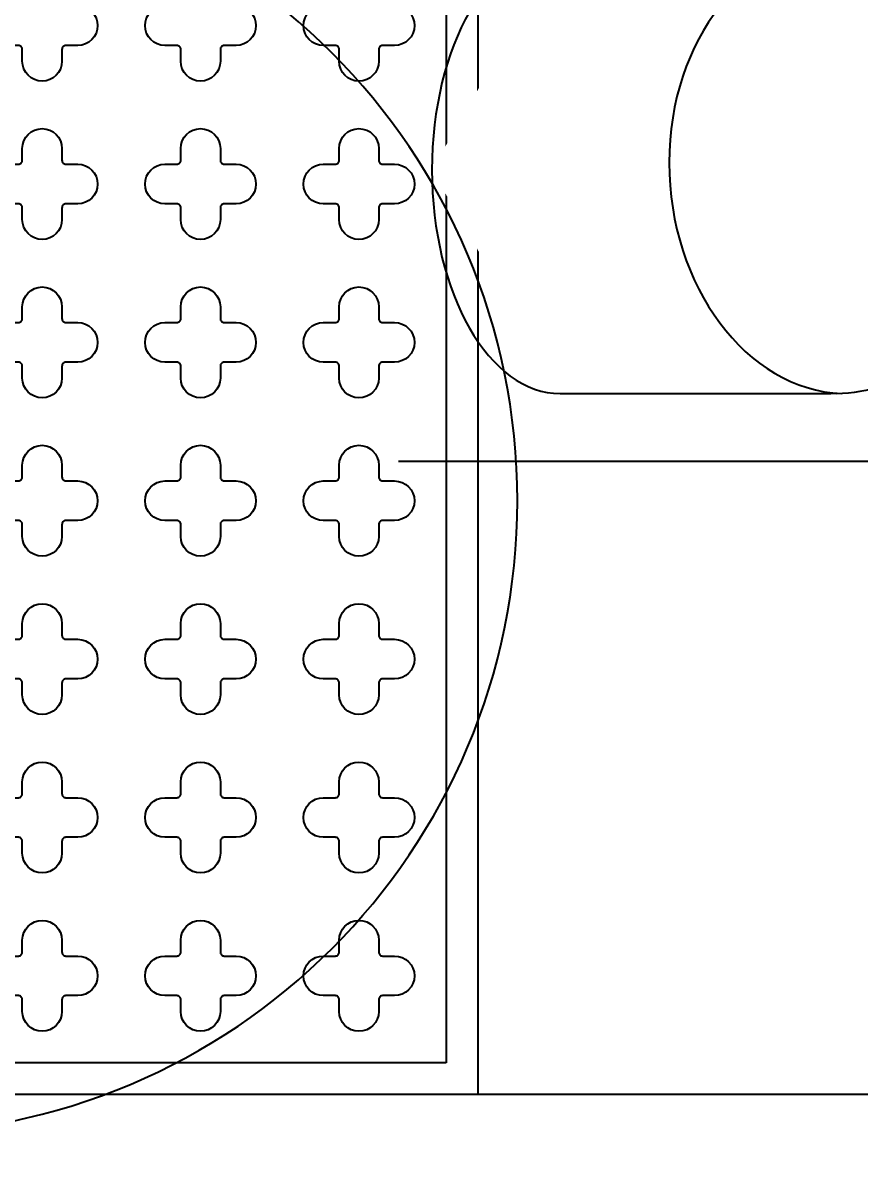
# Model space of a CAD drawing. Header units: millimetres. Extents: x 0 to 1390178, y 0 to 110113.
# Drawn here: x 705584.7 to 705690.3, y 41060.3 to 41206 of the extents above; entities that cross this region are included whole.
import ezdxf
from ezdxf.enums import TextEntityAlignment as Align
from ezdxf.xclip import XClip

# ---------------------------------------------------------------- set-up
doc = ezdxf.new("R2018")
doc.units = ezdxf.units.MM
doc.header["$LTSCALE"] = 100
doc.header["$XCLIPFRAME"] = 0
doc.linetypes.add('X - 단위세대 확장형$0$CENTER', pattern=[65, 60, -2, 1, -2])
doc.linetypes.add('X - 단위세대 확장형$0$HID', pattern=[1.5, 1, -0.5])
for name, color, linetype in [('SYM', 7, 'Continuous'), ('X - SHEET$0$AA-BORD-TEXT', 3, 'Continuous'), ('X - 단위세대 확장형$0$0 TILE LINE & HATCH', 8, 'Continuous'), ('X - 단위세대 확장형$0$A-Drain', 8, 'Continuous'), ('X - 단위세대 확장형$0$A-TILE', 253, 'Continuous'), ('X - 단위세대 확장형$0$CENTER', 2, 'X - 단위세대 확장형$0$CENTER'), ('X - 단위세대 확장형$0$DIM', 7, 'Continuous'), ('X - 단위세대 확장형$0$TOIL', 4, 'Continuous'), ('X - 단위세대 확장형$0$결로방지단열재', 7, 'X - 단위세대 확장형$0$HID'), ('X - 단위세대 확장형$0$수전', 6, 'Continuous')]:
    doc.layers.add(name, color=color, linetype=linetype)
doc.styles.get("Standard").update_dxf_attribs({"font": 'Dotum.ttf'})
doc.styles.add('X - SHEET$0$HAUD01', font='Dotum.ttf')

# ---------------------------------------------------------------- blocks, each defined once
blk = doc.blocks.new('X - SHEET$0$HAUDsheetV')
at = {"layer": 'X - SHEET$0$AA-BORD-TEXT', "color": 3, "style": 'X - SHEET$0$HAUD01'}
for tag, p in [('PJCode', (786, 567.9351)), ('작성자', (786.1117, 194.8244)), ('검토자', (786.1117, 181.8244)), ('최종검토자', (786.1117, 168.8244)), ('승인자', (786.1117, 155.8244)), ('일자', (786.8317, 144.0176)), ('개정번호', (812, 65.92))]:
    blk.add_attdef(tag, text='', height=3, dxfattribs=at).set_placement(p, align=Align.MIDDLE_CENTER)
at = {"layer": 'X - SHEET$0$AA-BORD-TEXT', "color": 3, "lineweight": 30, "flags": 104}
blk.add_attdef('PJTitle', text='', height=4, dxfattribs=at).set_placement((787.2483, 536.6215), align=Align.MIDDLE_CENTER)
blk = doc.blocks.new('X - SHEET')
ref = blk.add_blockref('X - SHEET$0$HAUDsheetV', (-100, 0), dxfattribs=dict(xscale=100, yscale=100, zscale=100))
lines = blk.add_mtext('중랑구 상봉동 116-49번지 일원 2030 청년주택 \\P신축공사', dxfattribs={"layer": 'X - SHEET$0$AA-BORD-TEXT', "color": 3, "insert": (78624.83, 53662.15), "char_height": 5056.5166, "attachment_point": 1})
ref.add_attrib('PJTitle', '', (78624.83, 53662.15), dxfattribs={"flags": 104}).embed_mtext(lines)
blk = doc.blocks.new('X - 단위세대 확장형$0$X-55$0$육가')
at = {"layer": 'X - 단위세대 확장형$0$A-Drain', "color": 9}
blk.add_lwpolyline([(858.31, 222.5), (1008.31, 222.5), (1008.31, 372.5), (858.31, 372.5)], close=True, dxfattribs=at)
at = {"layer": 'X - 단위세대 확장형$0$A-Drain', "color": 252}
blk.add_lwpolyline([(862.31, 226.5), (1004.31, 226.5), (1004.31, 368.5), (862.31, 368.5)], close=True, dxfattribs=at)
for points in [[(868.81, 355), (870.31, 355, -0.414214), (870.81, 354.5), (870.81, 353, 1), (875.81, 353), (875.81, 354.5, -0.414214), (876.31, 355), (877.81, 355, 1), (877.81, 360), (876.31, 360, -0.414214), (875.81, 360.5), (875.81, 362, 1), (870.81, 362), (870.81, 360.5, -0.414214), (870.31, 360), (868.81, 360, 1)], [(888.81, 355), (890.31, 355, -0.414214), (890.81, 354.5), (890.81, 353, 1), (895.81, 353), (895.81, 354.5, -0.414214), (896.31, 355), (897.81, 355, 1), (897.81, 360), (896.31, 360, -0.414214), (895.81, 360.5), (895.81, 362, 1), (890.81, 362), (890.81, 360.5, -0.414214), (890.31, 360), (888.81, 360, 1)], [(908.81, 355), (910.31, 355, -0.414214), (910.81, 354.5), (910.81, 353, 1), (915.81, 353), (915.81, 354.5, -0.414214), (916.31, 355), (917.81, 355, 1), (917.81, 360), (916.31, 360, -0.414214), (915.81, 360.5), (915.81, 362, 1), (910.81, 362), (910.81, 360.5, -0.414214), (910.31, 360), (908.81, 360, 1)], [(868.81, 335), (870.31, 335, -0.414214), (870.81, 334.5), (870.81, 333, 1), (875.81, 333), (875.81, 334.5, -0.414214), (876.31, 335), (877.81, 335, 1), (877.81, 340), (876.31, 340, -0.414214), (875.81, 340.5), (875.81, 342, 1), (870.81, 342), (870.81, 340.5, -0.414214), (870.31, 340), (868.81, 340, 1)], [(888.81, 335), (890.31, 335, -0.414214), (890.81, 334.5), (890.81, 333, 1), (895.81, 333), (895.81, 334.5, -0.414214), (896.31, 335), (897.81, 335, 1), (897.81, 340), (896.31, 340, -0.414214), (895.81, 340.5), (895.81, 342, 1), (890.81, 342), (890.81, 340.5, -0.414214), (890.31, 340), (888.81, 340, 1)], [(908.81, 335), (910.31, 335, -0.414214), (910.81, 334.5), (910.81, 333, 1), (915.81, 333), (915.81, 334.5, -0.414214), (916.31, 335), (917.81, 335, 1), (917.81, 340), (916.31, 340, -0.414214), (915.81, 340.5), (915.81, 342, 1), (910.81, 342), (910.81, 340.5, -0.414214), (910.31, 340), (908.81, 340, 1)], [(868.81, 315), (870.31, 315, -0.414214), (870.81, 314.5), (870.81, 313, 1), (875.81, 313), (875.81, 314.5, -0.414214), (876.31, 315), (877.81, 315, 1), (877.81, 320), (876.31, 320, -0.414214), (875.81, 320.5), (875.81, 322, 1), (870.81, 322), (870.81, 320.5, -0.414214), (870.31, 320), (868.81, 320, 1)], [(888.81, 315), (890.31, 315, -0.414214), (890.81, 314.5), (890.81, 313, 1), (895.81, 313), (895.81, 314.5, -0.414214), (896.31, 315), (897.81, 315, 1), (897.81, 320), (896.31, 320, -0.414214), (895.81, 320.5), (895.81, 322, 1), (890.81, 322), (890.81, 320.5, -0.414214), (890.31, 320), (888.81, 320, 1)], [(908.81, 315), (910.31, 315, -0.414214), (910.81, 314.5), (910.81, 313, 1), (915.81, 313), (915.81, 314.5, -0.414214), (916.31, 315), (917.81, 315, 1), (917.81, 320), (916.31, 320, -0.414214), (915.81, 320.5), (915.81, 322, 1), (910.81, 322), (910.81, 320.5, -0.414214), (910.31, 320), (908.81, 320, 1)], [(868.81, 295), (870.31, 295, -0.414214), (870.81, 294.5), (870.81, 293, 1), (875.81, 293), (875.81, 294.5, -0.414214), (876.31, 295), (877.81, 295, 1), (877.81, 300), (876.31, 300, -0.414214), (875.81, 300.5), (875.81, 302, 1), (870.81, 302), (870.81, 300.5, -0.414214), (870.31, 300), (868.81, 300, 1)], [(888.81, 295), (890.31, 295, -0.414214), (890.81, 294.5), (890.81, 293, 1), (895.81, 293), (895.81, 294.5, -0.414214), (896.31, 295), (897.81, 295, 1), (897.81, 300), (896.31, 300, -0.414214), (895.81, 300.5), (895.81, 302, 1), (890.81, 302), (890.81, 300.5, -0.414214), (890.31, 300), (888.81, 300, 1)], [(908.81, 295), (910.31, 295, -0.414214), (910.81, 294.5), (910.81, 293, 1), (915.81, 293), (915.81, 294.5, -0.414214), (916.31, 295), (917.81, 295, 1), (917.81, 300), (916.31, 300, -0.414214), (915.81, 300.5), (915.81, 302, 1), (910.81, 302), (910.81, 300.5, -0.414214), (910.31, 300), (908.81, 300, 1)], [(868.81, 275), (870.31, 275, -0.414214), (870.81, 274.5), (870.81, 273, 1), (875.81, 273), (875.81, 274.5, -0.414214), (876.31, 275), (877.81, 275, 1), (877.81, 280), (876.31, 280, -0.414214), (875.81, 280.5), (875.81, 282, 1), (870.81, 282), (870.81, 280.5, -0.414214), (870.31, 280), (868.81, 280, 1)], [(888.81, 275), (890.31, 275, -0.414214), (890.81, 274.5), (890.81, 273, 1), (895.81, 273), (895.81, 274.5, -0.414214), (896.31, 275), (897.81, 275, 1), (897.81, 280), (896.31, 280, -0.414214), (895.81, 280.5), (895.81, 282, 1), (890.81, 282), (890.81, 280.5, -0.414214), (890.31, 280), (888.81, 280, 1)], [(908.81, 275), (910.31, 275, -0.414214), (910.81, 274.5), (910.81, 273, 1), (915.81, 273), (915.81, 274.5, -0.414214), (916.31, 275), (917.81, 275, 1), (917.81, 280), (916.31, 280, -0.414214), (915.81, 280.5), (915.81, 282, 1), (910.81, 282), (910.81, 280.5, -0.414214), (910.31, 280), (908.81, 280, 1)], [(868.81, 255), (870.31, 255, -0.414214), (870.81, 254.5), (870.81, 253, 1), (875.81, 253), (875.81, 254.5, -0.414214), (876.31, 255), (877.81, 255, 1), (877.81, 260), (876.31, 260, -0.414214), (875.81, 260.5), (875.81, 262, 1), (870.81, 262), (870.81, 260.5, -0.414214), (870.31, 260), (868.81, 260, 1)], [(888.81, 255), (890.31, 255, -0.414214), (890.81, 254.5), (890.81, 253, 1), (895.81, 253), (895.81, 254.5, -0.414214), (896.31, 255), (897.81, 255, 1), (897.81, 260), (896.31, 260, -0.414214), (895.81, 260.5), (895.81, 262, 1), (890.81, 262), (890.81, 260.5, -0.414214), (890.31, 260), (888.81, 260, 1)], [(908.81, 255), (910.31, 255, -0.414214), (910.81, 254.5), (910.81, 253, 1), (915.81, 253), (915.81, 254.5, -0.414214), (916.31, 255), (917.81, 255, 1), (917.81, 260), (916.31, 260, -0.414214), (915.81, 260.5), (915.81, 262, 1), (910.81, 262), (910.81, 260.5, -0.414214), (910.31, 260), (908.81, 260, 1)], [(868.81, 235), (870.31, 235, -0.414214), (870.81, 234.5), (870.81, 233, 1), (875.81, 233), (875.81, 234.5, -0.414214), (876.31, 235), (877.81, 235, 1), (877.81, 240), (876.31, 240, -0.414214), (875.81, 240.5), (875.81, 242, 1), (870.81, 242), (870.81, 240.5, -0.414214), (870.31, 240), (868.81, 240, 1)], [(888.81, 235), (890.31, 235, -0.414214), (890.81, 234.5), (890.81, 233, 1), (895.81, 233), (895.81, 234.5, -0.414214), (896.31, 235), (897.81, 235, 1), (897.81, 240), (896.31, 240, -0.414214), (895.81, 240.5), (895.81, 242, 1), (890.81, 242), (890.81, 240.5, -0.414214), (890.31, 240), (888.81, 240, 1)], [(908.81, 235), (910.31, 235, -0.414214), (910.81, 234.5), (910.81, 233, 1), (915.81, 233), (915.81, 234.5, -0.414214), (916.31, 235), (917.81, 235, 1), (917.81, 240), (916.31, 240, -0.414214), (915.81, 240.5), (915.81, 242, 1), (910.81, 242), (910.81, 240.5, -0.414214), (910.31, 240), (908.81, 240, 1)]]:
    blk.add_lwpolyline(points, format="xyb", close=True, dxfattribs=at)
at = {"layer": 'X - 단위세대 확장형$0$A-Drain', "color": 8}
blk.add_circle((933.31, 297.5), 80, dxfattribs=at)
blk = doc.blocks.new('X - 단위세대 확장형$0$A$C82f215e7')
blk.add_wipeout([(65, 155.79), (25, 155.79), (25, 153.79), (26.31, 126.29), (12.26, 126.29), (4.06, 123.05), (0.29, 115.07), (0, 106.29), (0.29, 97.5), (4.06, 89.53), (12.26, 86.29), (61.45, 86.29), (62.5, 85.35), (63.35, 84.21), (69.99, 75.74), (78.52, 69.18), (67.99, 53.47), (67.99, 50.03), (67.97, 16.2), (96.22, 0), (124.47, 16.2), (124.47, 51.75), (119.71, 63.29), (149.97, 63.29), (186.25, 106.29), (143.25, 149.29), (100.25, 149.29), (79.44, 143.91), (63.82, 129.14)]).dxf.layer = 'X - 단위세대 확장형$0$0 TILE LINE & HATCH'
at = {"layer": 'X - 단위세대 확장형$0$수전', "color": 6}
blk.add_line((124.47, 16.2), (124.47, 50.35), dxfattribs=at)
at = {"layer": 'X - 단위세대 확장형$0$수전', "color": 6, "extrusion": (0, 0, -1)}
blk.add_ellipse((96.22, 51.75), major_axis=(28.23, -1.72), ratio=0.769717, start_param=3.062596, end_param=6.26845, dxfattribs=at)
at = {"layer": 'X - 단위세대 확장형$0$수전', "color": 6}
for centre, major_axis, ratio, start_param, end_param in [((96.22, 51.75), (28.23, 1.72), 0.769717, 3.062596, 6.204188), ((96.22, 16.2), (28.25, 0), 0.573576, 3.141593, 6.283185)]:
    blk.add_ellipse(centre, major_axis=major_axis, ratio=ratio, start_param=start_param, end_param=end_param, dxfattribs=at)
blk = doc.blocks.new('X - 단위세대 확장형$0$KBY-030C(TOP)')
blk.add_wipeout([(1008.73, -1662.94), (1013.73, -1662.94), (1020.73, -1682.44), (1020.73, -1682.69), (1021.33, -1682.69), (1022.73, -1681.29), (1022.73, -1681.06), (1048.23, -1681.06), (1048.58, -1681.21), (1048.73, -1681.56), (1048.73, -1705.5), (1049.04, -1705.51), (1049.77, -1706.9), (1050, -1706.9), (1050.73, -1705.5), (1050.86, -1705.51), (1051.23, -1705.77), (1052.4, -1703.75), (1062.56, -1703.75), (1063.73, -1705.77), (1063.73, -1709.25), (1064.08, -1709.4), (1064.23, -1709.75), (1064.23, -1702), (1064.52, -1701.29), (1065.23, -1701), (1107.23, -1701), (1107.94, -1701.29), (1108.23, -1702), (1108.23, -1759.72), (1113.56, -1760.41), (1122.3, -1760.97), (1124.59, -1761), (1194.56, -1761), (1198.53, -1762.23), (1201.11, -1765.48), (1203.54, -1778.5), (1201.12, -1791.51), (1198.53, -1794.77), (1194.56, -1796), (1124.59, -1796), (1114.4, -1796.51), (1108.22, -1797.29), (1108.23, -1855), (1107.94, -1855.71), (1107.23, -1856), (1065.23, -1856), (1064.52, -1855.71), (1064.23, -1855), (1064.23, -1847.25), (1064.08, -1847.61), (1063.73, -1847.75), (1063.73, -1851.23), (1062.56, -1853.25), (1052.4, -1853.25), (1051.23, -1851.23), (1051.23, -1850.2), (1051.18, -1850.1), (1050.95, -1850.1), (1050.21, -1851.5), (1048.73, -1851.5), (1048.73, -1871.49), (1048.23, -1871.99), (1022.73, -1871.99), (1022.73, -1871.76), (1021.33, -1870.36), (1020.73, -1870.36), (1020.73, -1870.61), (1013.73, -1890.11), (1008.73, -1890.11), (1008.73, -1830.11), (1013.73, -1830.11), (1020.73, -1849.61), (1020.73, -1850.27), (1020.96, -1849.86), (1021.33, -1849.86), (1022.73, -1848.46), (1022.73, -1848.23), (1024.7, -1847.83), (1027.61, -1846.66), (1030.29, -1844.94), (1032.36, -1842.78), (1032.77, -1841.95), (1035.12, -1834.47), (1037.86, -1825.9), (1037.86, -1825.63), (1038.21, -1825.65), (1048.73, -1825.65), (1048.73, -1825.5), (1049.31, -1825.5), (1050.05, -1826.92), (1050.3, -1826.92), (1051.01, -1825.5), (1051.25, -1825.74), (1052.4, -1823.75), (1062.56, -1823.75), (1063.73, -1825.77), (1063.73, -1829.25), (1064.08, -1829.4), (1064.23, -1829.75), (1064.23, -1727.25), (1064.08, -1727.61), (1063.73, -1727.75), (1063.73, -1731.23), (1062.56, -1733.25), (1052.4, -1733.25), (1051.23, -1731.23), (1051.23, -1730.73), (1050.9, -1730.09), (1050.67, -1730.1), (1049.95, -1731.49), (1048.73, -1731.5), (1048.73, -1731.39), (1038.15, -1731.35), (1038.06, -1731.4), (1037.81, -1730.89), (1032.87, -1712.27), (1030.88, -1709), (1027.81, -1706.57), (1022.73, -1704.82), (1022.73, -1704.59), (1021.33, -1703.19), (1020.73, -1703.19), (1020.73, -1703.44), (1013.73, -1722.94), (1008.73, -1722.94)]).dxf.layer = 'X - 단위세대 확장형$0$0 TILE LINE & HATCH'
at = {"layer": 'X - 단위세대 확장형$0$CENTER', "color": 1, "linetype": 'X - 단위세대 확장형$0$CENTER'}
blk.add_line((1030.06, -1718.5), (1119.3, -1718.5), dxfattribs=at)
at = {"layer": 'X - 단위세대 확장형$0$0 TILE LINE & HATCH', "rotation": 90}
blk.add_blockref('X - 단위세대 확장형$0$A$C82f215e7', (1164.52, -1823.5), dxfattribs=at)
blk = doc.blocks.new('X - 단위세대 확장형$0$KBY-030C평+슬라이드바')
at = {"layer": 'X - 단위세대 확장형$0$DIM'}
blk.add_blockref('X - 단위세대 확장형$0$KBY-030C(TOP)', (8273.86, 15973.24), dxfattribs=at)
blk = doc.blocks.new('X - 단위세대 확장형$0$A$C456C1CD8')
at = {"layer": 'X - 단위세대 확장형$0$A-TILE'}
blk.add_line((0, 200, 0), (1510, 200, 0), dxfattribs=at)
at = {"layer": 'X - 단위세대 확장형$0$TOIL', "extrusion": (0, 0, -1), "xscale": -1, "zscale": -1}
blk.add_blockref('X - 단위세대 확장형$0$X-55$0$육가', (708.31, -22.5, 0), dxfattribs=at)
at = {"xscale": -1, "rotation": 180}
blk.add_blockref('X - 단위세대 확장형$0$KBY-030C평+슬라이드바', (-9282.59, 14562.74, 0), dxfattribs=at)
blk = doc.blocks.new('X - 단위세대 확장형$0$A$Cca1b3c21')
at = {"xscale": -1.000000000000001}
blk.add_blockref('X - 단위세대 확장형$0$A$C456C1CD8', (-180, -8192.52), dxfattribs=at)
blk = doc.blocks.new('X - 단위세대 확장형$0$20220222-결로')
at = {"layer": 'X - 단위세대 확장형$0$결로방지단열재'}
blk.add_line((-24500, 17700), (-17360, 17700), dxfattribs=at)
blk = doc.blocks.new('X - 단위세대 확장형', base_point=(-475.36, -286.73))
blk.add_blockref('X - 단위세대 확장형$0$A$Cca1b3c21', (53221.98, 64955.63))
blk.add_blockref('X - 단위세대 확장형$0$20220222-결로', (70481.98, 39343.11))

msp = doc.modelspace()

# ---------------------------------------------------------------- block references
at = {"layer": 'SYM'}
ref = msp.add_blockref('X - 단위세대 확장형', (652274.72, -16179.14), dxfattribs=at)
XClip(ref).set_block_clipping_path([(27286.2339647645, 22495.2025850526), (88213.6007378809, 68689.6277392105)])

# ---------------------------------------------------------------- next in the draw order: block references
for p in [(504000, 0), (588000, 0)]:
    msp.add_blockref('X - SHEET', p)

doc.saveas('drawing.dxf')
